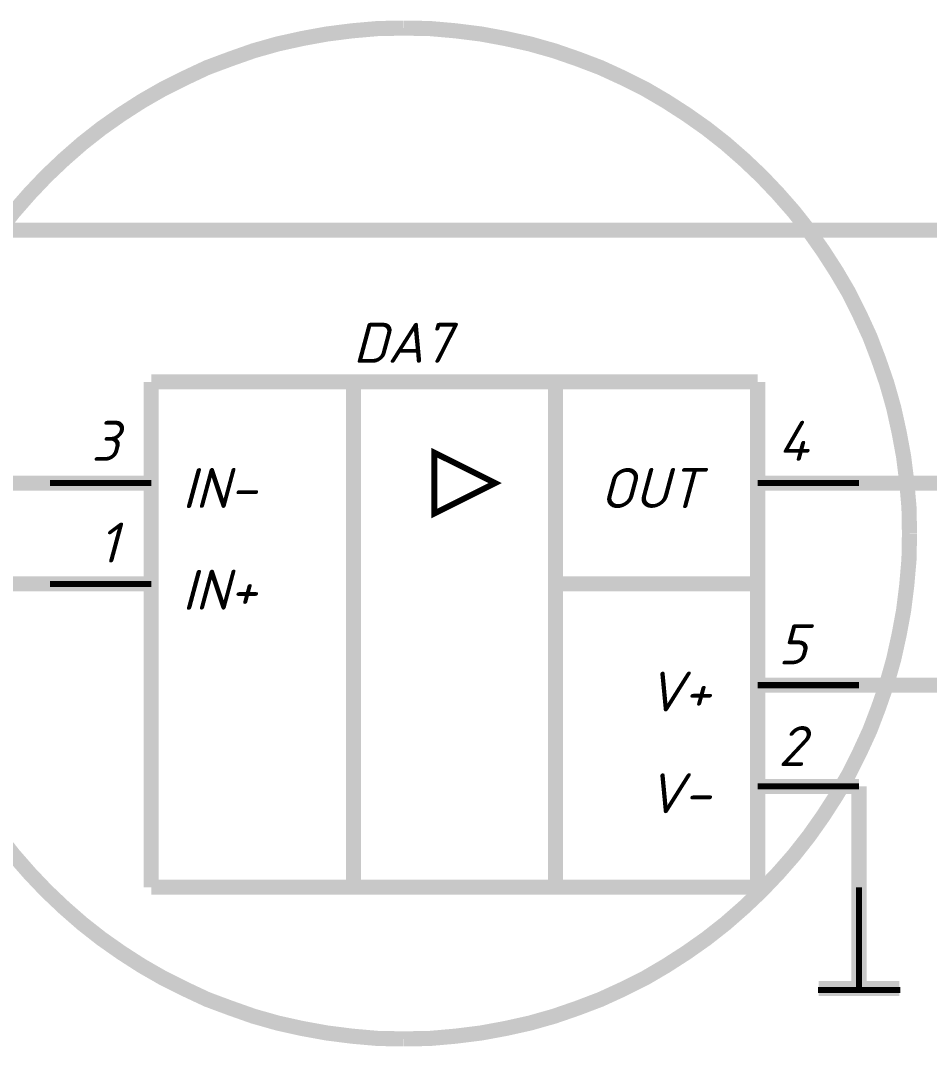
# Model space of a CAD drawing. Header units: inches. Extents: x 0 to 841, y 0 to 594.
# Drawn here: x 306.1 to 351, y 89.6 to 140.4 of the extents above; entities that cross this region are included whole.
import ezdxf

# ---------------------------------------------------------------- set-up
doc = ezdxf.new("R2010")
doc.units = ezdxf.units.IN
doc.layers.add('Sheet', color=255, linetype='Continuous')
doc.styles.get("Standard").update_dxf_attribs({"font": 'isocpeui.ttf'})

msp = doc.modelspace()

# ---------------------------------------------------------------- linework, layer by layer
at = {"layer": 'Sheet'}
for points in [[(304.977, 129.949, 0.749, 0.749, 0), (305.718, 130.892, 0.749, 0.749, 0), (306.504, 131.79, 0.749, 0.749, 0), (307.335, 132.666, 0.749, 0.749, 0), (308.211, 133.497, 0.749, 0.749, 0), (309.109, 134.283, 0.749, 0.749, 0), (310.052, 135.025, 0.749, 0.749, 0), (311.041, 135.721, 0.749, 0.749, 0), (312.051, 136.372, 0.749, 0.749, 0), (313.107, 136.978, 0.749, 0.749, 0), (314.185, 137.517, 0.749, 0.749, 0), (315.285, 138.034, 0.749, 0.749, 0), (316.431, 138.461, 0.749, 0.749, 0), (317.576, 138.865, 0.749, 0.749, 0), (318.766, 139.202, 0.749, 0.749, 0), (319.979, 139.471, 0.749, 0.749, 0), (321.214, 139.696, 0.749, 0.749, 0), (322.449, 139.853, 0.749, 0.749, 0), (323.729, 139.966, 0.749, 0.749, 0), (325.009, 139.988, 0.749, 0.749, 0)], [(325.009, 139.988, 0.749, 0.749, 0), (323.729, 139.966, 0.749, 0.749, 0), (322.449, 139.853, 0.749, 0.749, 0), (321.214, 139.696, 0.749, 0.749, 0), (319.979, 139.471, 0.749, 0.749, 0), (318.766, 139.202, 0.749, 0.749, 0), (317.576, 138.865, 0.749, 0.749, 0), (316.431, 138.461, 0.749, 0.749, 0), (315.285, 138.034, 0.749, 0.749, 0), (314.185, 137.517, 0.749, 0.749, 0), (313.107, 136.978, 0.749, 0.749, 0), (312.051, 136.372, 0.749, 0.749, 0), (311.041, 135.721, 0.749, 0.749, 0), (310.052, 135.025, 0.749, 0.749, 0), (309.109, 134.283, 0.749, 0.749, 0), (308.211, 133.497, 0.749, 0.749, 0), (307.335, 132.666, 0.749, 0.749, 0), (306.504, 131.79, 0.749, 0.749, 0), (305.718, 130.892, 0.749, 0.749, 0), (304.977, 129.949, 0.749, 0.749, 0)], [(325.009, 139.988, 0.749, 0.749, 0), (325.009, 139.988, 0.749, 0.749, 0)], [(325.009, 139.988, 0.749, 0.749, 0), (326.289, 139.966, 0.749, 0.749, 0), (327.57, 139.853, 0.749, 0.749, 0), (328.827, 139.696, 0.749, 0.749, 0), (330.04, 139.471, 0.749, 0.749, 0), (331.253, 139.202, 0.749, 0.749, 0), (332.443, 138.865, 0.749, 0.749, 0), (333.611, 138.461, 0.749, 0.749, 0), (334.734, 138.034, 0.749, 0.749, 0), (335.857, 137.517, 0.749, 0.749, 0), (336.934, 136.978, 0.749, 0.749, 0), (337.968, 136.372, 0.749, 0.749, 0), (338.978, 135.721, 0.749, 0.749, 0), (339.966, 135.025, 0.749, 0.749, 0), (340.91, 134.283, 0.749, 0.749, 0), (341.808, 133.497, 0.749, 0.749, 0), (342.684, 132.666, 0.749, 0.749, 0), (343.515, 131.79, 0.749, 0.749, 0), (344.301, 130.892, 0.749, 0.749, 0), (345.042, 129.949, 0.749, 0.749, 0), (345.738, 128.961, 0.749, 0.749, 0), (346.389, 127.95, 0.749, 0.749, 0), (346.996, 126.917, 0.749, 0.749, 0), (347.535, 125.839, 0.749, 0.749, 0), (348.051, 124.716, 0.749, 0.749, 0), (348.478, 123.593, 0.749, 0.749, 0), (348.882, 122.425, 0.749, 0.749, 0), (349.219, 121.235, 0.749, 0.749, 0), (349.488, 120.022, 0.749, 0.749, 0), (349.713, 118.809, 0.749, 0.749, 0), (349.87, 117.551, 0.749, 0.749, 0), (349.982, 116.271, 0.749, 0.749, 0), (350.005, 114.991, 0.749, 0.749, 0)], [(350.005, 114.991, 0.749, 0.749, 0), (349.982, 116.271, 0.749, 0.749, 0), (349.87, 117.551, 0.749, 0.749, 0), (349.713, 118.809, 0.749, 0.749, 0), (349.488, 120.022, 0.749, 0.749, 0), (349.219, 121.235, 0.749, 0.749, 0), (348.882, 122.425, 0.749, 0.749, 0), (348.478, 123.593, 0.749, 0.749, 0), (348.051, 124.716, 0.749, 0.749, 0), (347.535, 125.839, 0.749, 0.749, 0), (346.996, 126.917, 0.749, 0.749, 0), (346.389, 127.95, 0.749, 0.749, 0), (345.738, 128.961, 0.749, 0.749, 0), (345.042, 129.949, 0.749, 0.749, 0), (344.301, 130.892, 0.749, 0.749, 0), (343.515, 131.79, 0.749, 0.749, 0), (342.684, 132.666, 0.749, 0.749, 0), (341.808, 133.497, 0.749, 0.749, 0), (340.91, 134.283, 0.749, 0.749, 0), (339.966, 135.025, 0.749, 0.749, 0), (338.978, 135.721, 0.749, 0.749, 0), (337.968, 136.372, 0.749, 0.749, 0), (336.934, 136.978, 0.749, 0.749, 0), (335.857, 137.517, 0.749, 0.749, 0), (334.734, 138.034, 0.749, 0.749, 0), (333.611, 138.461, 0.749, 0.749, 0), (332.443, 138.865, 0.749, 0.749, 0), (331.253, 139.202, 0.749, 0.749, 0), (330.04, 139.471, 0.749, 0.749, 0), (328.827, 139.696, 0.749, 0.749, 0), (327.57, 139.853, 0.749, 0.749, 0), (326.289, 139.966, 0.749, 0.749, 0), (325.009, 139.988, 0.749, 0.749, 0)], [(307.515, 112.498, 0.749, 0.749, 0), (302.507, 112.498, 0.749, 0.749, 0), (302.507, 129.994, 0.749, 0.749, 0), (352.52, 129.994, 0.749, 0.749, 0), (352.52, 117.484, 0.749, 0.749, 0), (347.512, 117.484, 0.749, 0.749, 0)], [(312.523, 122.492, 0.749, 0.749, 0), (342.504, 122.492, 0.749, 0.749, 0)], [(312.523, 97.495, 0.749, 0.749, 0), (312.523, 122.492, 0.749, 0.749, 0)], [(322.517, 122.492, 0.749, 0.749, 0), (322.517, 97.495, 0.749, 0.749, 0)], [(332.51, 97.495, 0.749, 0.749, 0), (332.51, 122.492, 0.749, 0.749, 0)], [(342.504, 122.492, 0.749, 0.749, 0), (342.504, 97.495, 0.749, 0.749, 0)], [(307.515, 117.484, 0.749, 0.749, 0), (292.513, 117.484, 0.749, 0.749, 0)], [(307.515, 117.484, 0.749, 0.749, 0), (312.523, 117.484, 0.749, 0.749, 0)], [(342.504, 117.484, 0.749, 0.749, 0), (347.512, 117.484, 0.749, 0.749, 0)], [(312.523, 117.484, 0.3, 0.3, 0), (307.515, 117.484, 0.3, 0.3, 0)], [(342.504, 117.484, 0.3, 0.3, 0), (347.512, 117.484, 0.3, 0.3, 0)], [(350.005, 114.991, 0.749, 0.749, 0), (349.982, 113.711, 0.749, 0.749, 0), (349.87, 112.431, 0.749, 0.749, 0), (349.713, 111.173, 0.749, 0.749, 0), (349.488, 109.96, 0.749, 0.749, 0), (349.219, 108.747, 0.749, 0.749, 0), (348.882, 107.557, 0.749, 0.749, 0), (348.478, 106.389, 0.749, 0.749, 0), (348.051, 105.266, 0.749, 0.749, 0), (347.535, 104.143, 0.749, 0.749, 0), (346.996, 103.065, 0.749, 0.749, 0), (346.389, 102.032, 0.749, 0.749, 0), (345.738, 101.021, 0.749, 0.749, 0), (345.042, 100.033, 0.749, 0.749, 0), (344.301, 99.09, 0.749, 0.749, 0), (343.515, 98.191, 0.749, 0.749, 0), (342.684, 97.316, 0.749, 0.749, 0), (341.808, 96.485, 0.749, 0.749, 0), (340.91, 95.699, 0.749, 0.749, 0), (339.966, 94.957, 0.749, 0.749, 0), (338.978, 94.261, 0.749, 0.749, 0), (337.968, 93.61, 0.749, 0.749, 0), (336.934, 93.003, 0.749, 0.749, 0), (335.857, 92.464, 0.749, 0.749, 0), (334.734, 91.948, 0.749, 0.749, 0), (333.611, 91.521, 0.749, 0.749, 0), (332.443, 91.117, 0.749, 0.749, 0), (331.253, 90.78, 0.749, 0.749, 0), (330.04, 90.51, 0.749, 0.749, 0), (328.827, 90.286, 0.749, 0.749, 0), (327.57, 90.129, 0.749, 0.749, 0), (326.289, 90.016, 0.749, 0.749, 0), (325.009, 89.994, 0.749, 0.749, 0)], [(325.009, 89.994, 0.749, 0.749, 0), (326.289, 90.016, 0.749, 0.749, 0), (327.57, 90.129, 0.749, 0.749, 0), (328.827, 90.286, 0.749, 0.749, 0), (330.04, 90.51, 0.749, 0.749, 0), (331.253, 90.78, 0.749, 0.749, 0), (332.443, 91.117, 0.749, 0.749, 0), (333.611, 91.521, 0.749, 0.749, 0), (334.734, 91.948, 0.749, 0.749, 0), (335.857, 92.464, 0.749, 0.749, 0), (336.934, 93.003, 0.749, 0.749, 0), (337.968, 93.61, 0.749, 0.749, 0), (338.978, 94.261, 0.749, 0.749, 0), (339.966, 94.957, 0.749, 0.749, 0), (340.91, 95.699, 0.749, 0.749, 0), (341.808, 96.485, 0.749, 0.749, 0), (342.684, 97.316, 0.749, 0.749, 0), (343.515, 98.191, 0.749, 0.749, 0), (344.301, 99.09, 0.749, 0.749, 0), (345.042, 100.033, 0.749, 0.749, 0), (345.738, 101.021, 0.749, 0.749, 0), (346.389, 102.032, 0.749, 0.749, 0), (346.996, 103.065, 0.749, 0.749, 0), (347.535, 104.143, 0.749, 0.749, 0), (348.051, 105.266, 0.749, 0.749, 0), (348.478, 106.389, 0.749, 0.749, 0), (348.882, 107.557, 0.749, 0.749, 0), (349.219, 108.747, 0.749, 0.749, 0), (349.488, 109.96, 0.749, 0.749, 0), (349.713, 111.173, 0.749, 0.749, 0), (349.87, 112.431, 0.749, 0.749, 0), (349.982, 113.711, 0.749, 0.749, 0), (350.005, 114.991, 0.749, 0.749, 0)], [(350.005, 114.991, 0.749, 0.749, 0), (350.005, 114.991, 0.749, 0.749, 0), (350.005, 114.991, 0.749, 0.749, 0), (350.005, 114.991, 0.749, 0.749, 0), (350.005, 114.991, 0.749, 0.749, 0), (350.005, 114.991, 0.749, 0.749, 0), (350.005, 114.991, 0.749, 0.749, 0), (350.005, 114.991, 0.749, 0.749, 0), (350.005, 114.991, 0.749, 0.749, 0), (350.005, 114.991, 0.749, 0.749, 0), (350.005, 114.991, 0.749, 0.749, 0), (350.005, 114.991, 0.749, 0.749, 0), (350.005, 114.991, 0.749, 0.749, 0), (350.005, 114.991, 0.749, 0.749, 0), (350.005, 114.991, 0.749, 0.749, 0), (350.005, 114.991, 0.749, 0.749, 0), (350.005, 114.991, 0.749, 0.749, 0), (350.005, 114.991, 0.749, 0.749, 0), (350.005, 114.991, 0.749, 0.749, 0), (350.005, 114.991, 0.749, 0.749, 0), (350.005, 114.991, 0.749, 0.749, 0), (350.005, 114.991, 0.749, 0.749, 0), (350.005, 114.991, 0.749, 0.749, 0), (350.005, 114.991, 0.749, 0.749, 0), (350.005, 114.991, 0.749, 0.749, 0), (350.005, 114.991, 0.749, 0.749, 0), (350.005, 114.991, 0.749, 0.749, 0), (350.005, 114.991, 0.749, 0.749, 0), (350.005, 114.991, 0.749, 0.749, 0), (350.005, 114.991, 0.749, 0.749, 0), (350.005, 114.991, 0.749, 0.749, 0), (350.005, 114.991, 0.749, 0.749, 0), (350.005, 114.991, 0.749, 0.749, 0)], [(350.005, 114.991, 0.749, 0.749, 0), (350.005, 114.991, 0.749, 0.749, 0)], [(307.515, 112.498, 0.749, 0.749, 0), (312.523, 112.498, 0.749, 0.749, 0)], [(342.504, 112.498, 0.749, 0.749, 0), (332.51, 112.498, 0.749, 0.749, 0)], [(312.523, 112.498, 0.3, 0.3, 0), (307.515, 112.498, 0.3, 0.3, 0)], [(342.504, 107.49, 0.749, 0.749, 0), (347.512, 107.49, 0.749, 0.749, 0)], [(342.504, 107.49, 0.3, 0.3, 0), (347.512, 107.49, 0.3, 0.3, 0)], [(347.512, 107.49, 0.749, 0.749, 0), (357.506, 107.49, 0.749, 0.749, 0), (362.514, 107.49, 0.749, 0.749, 0)], [(342.504, 102.481, 0.749, 0.749, 0), (347.512, 102.481, 0.749, 0.749, 0)], [(342.504, 102.481, 0.3, 0.3, 0), (347.512, 102.481, 0.3, 0.3, 0)], [(347.512, 97.495, 0.749, 0.749, 0), (347.512, 102.481, 0.749, 0.749, 0)], [(325.009, 89.994, 0.749, 0.749, 0), (323.729, 90.016, 0.749, 0.749, 0), (322.449, 90.129, 0.749, 0.749, 0), (321.214, 90.286, 0.749, 0.749, 0), (319.979, 90.51, 0.749, 0.749, 0), (318.766, 90.78, 0.749, 0.749, 0), (317.576, 91.117, 0.749, 0.749, 0), (316.431, 91.521, 0.749, 0.749, 0), (315.285, 91.948, 0.749, 0.749, 0), (314.185, 92.464, 0.749, 0.749, 0), (313.107, 93.003, 0.749, 0.749, 0), (312.051, 93.61, 0.749, 0.749, 0), (311.041, 94.261, 0.749, 0.749, 0), (310.052, 94.957, 0.749, 0.749, 0), (309.109, 95.699, 0.749, 0.749, 0), (308.211, 96.485, 0.749, 0.749, 0), (307.335, 97.316, 0.749, 0.749, 0), (306.504, 98.191, 0.749, 0.749, 0), (305.718, 99.09, 0.749, 0.749, 0), (304.977, 100.033, 0.749, 0.749, 0)], [(304.977, 100.033, 0.749, 0.749, 0), (305.718, 99.09, 0.749, 0.749, 0), (306.504, 98.191, 0.749, 0.749, 0), (307.335, 97.316, 0.749, 0.749, 0), (308.211, 96.485, 0.749, 0.749, 0), (309.109, 95.699, 0.749, 0.749, 0), (310.052, 94.957, 0.749, 0.749, 0), (311.041, 94.261, 0.749, 0.749, 0), (312.051, 93.61, 0.749, 0.749, 0), (313.107, 93.003, 0.749, 0.749, 0), (314.185, 92.464, 0.749, 0.749, 0), (315.285, 91.948, 0.749, 0.749, 0), (316.431, 91.521, 0.749, 0.749, 0), (317.576, 91.117, 0.749, 0.749, 0), (318.766, 90.78, 0.749, 0.749, 0), (319.979, 90.51, 0.749, 0.749, 0), (321.214, 90.286, 0.749, 0.749, 0), (322.449, 90.129, 0.749, 0.749, 0), (323.729, 90.016, 0.749, 0.749, 0), (325.009, 89.994, 0.749, 0.749, 0)], [(342.504, 97.495, 0.749, 0.749, 0), (312.523, 97.495, 0.749, 0.749, 0)], [(347.512, 97.495, 0.749, 0.749, 0), (347.512, 92.487, 0.749, 0.749, 0)], [(347.512, 97.495, 0.3, 0.3, 0), (347.512, 92.419, 0.3, 0.3, 0)], [(345.513, 92.487, 0.749, 0.749, 0), (349.511, 92.487, 0.749, 0.749, 0)], [(345.491, 92.419, 0.3, 0.3, 0), (349.556, 92.419, 0.3, 0.3, 0)]]:
    msp.add_lwpolyline(points, format="xyseb", dxfattribs=at)
msp.add_lwpolyline([(326.514, 118.989, 0.3, 0.3, 0), (326.514, 115.979, 0.3, 0.3, 0), (329.523, 117.484, 0.3, 0.3, 0), (326.514, 118.989, 0.3, 0.3, 0)], format="xyseb", close=True, dxfattribs=at)

# ---------------------------------------------------------------- texts
for s, height, p in [('DA7', 1.9764, (322.494, 123.436)), ('3', 1.976, (309.558, 118.584)), ('4', 1.976, (343.515, 118.584)), ('IN-', 1.9764, (314.05, 116.249)), ('OUT', 1.9764, (334.711, 116.249)), ('1', 1.976, (309.918, 113.554)), ('IN+', 1.9764, (314.05, 111.218)), ('5', 1.976, (343.515, 108.523)), ('V+', 1.9764, (337.047, 106.187)), ('2', 1.976, (343.515, 103.492)), ('V-', 1.9764, (337.047, 101.156))]:
    msp.add_text(s, height=height, dxfattribs=at).set_placement(p)

doc.saveas('drawing.dxf')
